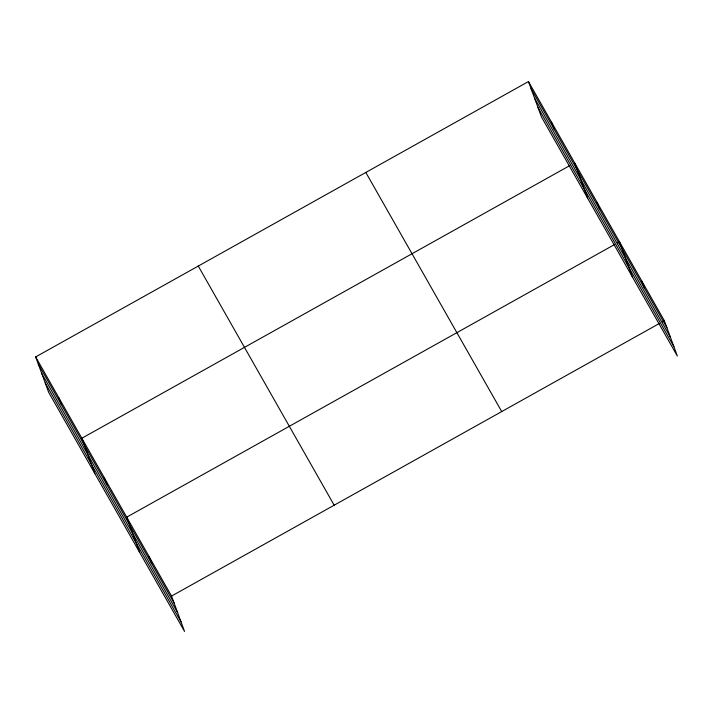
<?xml version="1.0" encoding="UTF-8"?>
<svg xmlns="http://www.w3.org/2000/svg" width="713" height="713" viewBox="0 0 713 713"><rect width="100%" height="100%" fill="white"/><g stroke="black" fill="none" stroke-linecap="round" stroke-linejoin="round"><path stroke-width="1.07" d="M35.65 356.937L171.548 596.068L184.551 631.433L48.662 392.302L35.65 356.937L528.449 81.567L664.338 320.698L677.35 356.063L541.452 116.932L528.449 81.567M569.812 165.576L81.852 438.237L94.865 473.601M614.651 244.497L126.7 517.157L139.712 552.513M617.556 242.875L619.49 241.787L632.502 277.152M171.548 596.068L659.498 323.408M662.404 321.786L664.338 320.698M531.051 88.644L666.94 327.775M534.483 97.975L670.372 337.106M538.021 107.601L673.919 346.723M365.822 172.439L501.72 411.57M198.276 266.065L334.165 505.196M38.252 364.004L174.141 603.136M41.684 373.345L177.582 612.476M45.222 382.961L181.12 622.092M641.914 281.243L644.516 288.319M597.075 202.332L599.678 209.399M574.651 162.876L587.664 198.241M551.55 122.226L554.153 129.294M149.124 556.612L151.726 563.68M104.276 477.701L106.879 484.769M58.751 397.587L61.354 404.663"/></g></svg>
